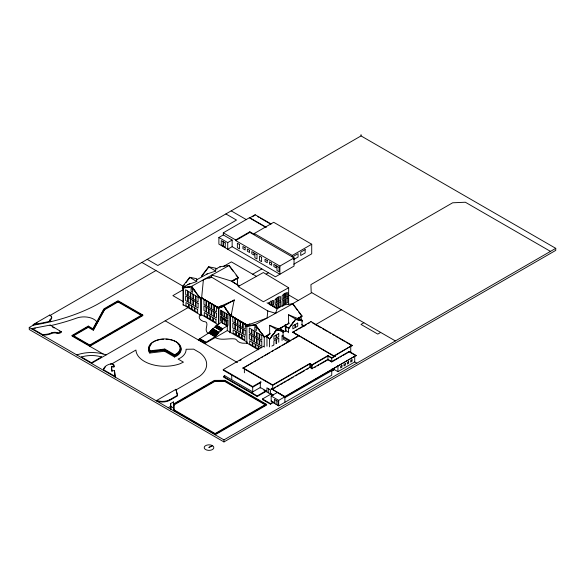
<?xml version="1.0" encoding="UTF-8"?>
<svg xmlns="http://www.w3.org/2000/svg" width="585" height="585" viewBox="0 0 585 585"><rect width="100%" height="100%" fill="white"/><g stroke="black" fill="none" stroke-linecap="round" stroke-linejoin="round"><path stroke-width="0.88" d="M201.657 297.575L203.397 279.762L211.192 276.924L211.887 275.06L231.411 281.071L238.614 285.743M208.918 278.277L211.375 277.378L211.192 276.924L267.784 310.935L267.089 318.043L247.565 325.158M177.372 394.985L176.026 389.91L199.441 376.396A33.382 19.276 0 0 0 199.843 352.748L193.642 349.15L186.081 349.267A21.301 12.3 0 0 1 180.246 358.049L178.089 359.066L183.419 362.144L179.88 363.797A28.862 16.665 0 0 1 135.932 350.035L111.567 364.024M231.375 314.438L234.139 300.2L218.965 306.986M212.084 275.118L212.662 275.104M275.572 313.333L277.093 308.865M280.493 329.647L280.69 329.194M283.44 331.417L276.325 329.852L283.44 331.417L283.637 330.964L279.206 328.302M302.028 325.238L302.028 320.704L295.264 319.351L302.372 320.909L302.569 320.463L298.226 317.852M32.131 328.521L50.193 325.092L61.074 331.673A2.983 1.718 0 0 1 57.008 332.594A5.265 3.042 0 0 0 51.538 332.916A13.331 7.7 0 0 1 42.42 334.459L32.131 328.521L32.131 329.136M61.191 331.439L61.074 332.28A2.983 1.718 0 0 1 57.008 333.209A5.265 3.042 0 0 0 51.538 333.523A13.331 7.7 0 0 1 42.42 335.073L42.42 334.459M92.949 329.399L96.993 321.45M98.287 319.71L100.876 315.008M101.739 313.436L103.896 309.516M93.293 330.203L104.561 309.743L118.046 301.962L141.738 315.637L141.738 315.03L89.754 345.04L73.132 335.446L73.132 336.061L88.284 327.315L93.293 330.203L104.561 309.136L118.046 301.348L142.023 315.191M200.085 314.767C197.079 318.401 201.986 321.633 205.357 321.816A4.227 2.442 0 0 1 206.585 322.554C208.165 325.808 203.712 330.569 208.245 333.406M183.259 302.248L183.259 286.84L182.71 286.401L189.679 277.29L196.64 278.679L196.787 279.337M182.915 286.635L184.472 284.588M186.037 282.548L189.679 277.78M217.02 269.049L215.572 268.179L208.611 266.782L201.649 275.901L202.198 276.339M201.847 276.135L208.611 267.279M268.53 334.613L266.965 336.653L266.965 346.21M271.126 336.667L273.21 333.94M274.767 331.892L275.806 330.532M276.676 330.064L269.912 338.912L276.676 329.567L283.637 330.964M290.584 325.479L291.623 324.119M292.661 322.759L293.699 321.392M295.608 319.556L288.844 328.412L295.608 319.066L302.569 320.463M189.869 283.557L182.315 287.63L182.498 288.083L191.5 286.847L200.509 298.906L202.256 297.802M232.26 281.29L238.38 277.765L229.188 265.458L220.004 266.723L215.587 269.173L215.689 271.038L206.564 274.175M249.919 323.732L246.007 325.904L246.19 326.357L255.192 325.121L264.193 337.179L270.175 333.728L269.882 333.333M277.758 329.099L278.241 329.253M297.692 318.598L302.065 316.039L292.88 303.732L283.696 304.997L277.019 308.697M221.145 305.845L217.686 307.695L217.898 308.149L223.887 306.394L229.883 315.352L231.806 314.203L231.316 313.984M155.939 270.541L97.498 304.28A153.372 88.547 0 0 1 33.213 325.18L33.213 324.565L49.666 315.074A4.775 2.757 0 0 1 50.442 319.213A2.135 1.236 0 0 0 50.822 321.077L50.822 321.692A2.135 1.236 0 0 1 50.047 321.15M49.666 315.074L49.666 315.681L361.033 135.917L555.75 248.34L555.75 250.38L223.967 441.931L29.25 329.509L29.25 327.468L37.133 322.92M293.824 264.164L311.717 253.831L311.717 244.237L273.7 222.285L254.248 233.517L254.248 234.329L249.832 231.777L235.682 239.945L235.682 240.559L279.893 266.08L279.893 274.248L232.15 246.687L232.15 240.047L223.309 234.943L223.309 232.801L249.568 217.642L266.365 227.338M271.169 223.989L255.133 214.732L249.568 217.949L265.597 227.207M252.347 216.75L254.438 215.543M235.682 240.559L249.832 232.391L294.036 257.912L294.036 266.08L275.469 276.8L218.885 244.135L218.885 237.495L223.309 234.943M218.885 237.495L227.726 242.599L232.15 240.047M103.165 354.005L72.072 336.061L72.072 335.446L88.284 326.086L92.949 328.785L103.896 308.902L118.046 300.734L142.798 315.03L142.798 315.637L89.754 346.269L89.754 345.04M72.84 335.614L88.284 326.701L93.293 329.596M232.15 246.687L227.726 249.239L227.726 242.599M183.032 289.787L172.889 295.637L183.259 301.626M223.572 266.38L231.367 261.883L256.398 276.332M142.798 315.03L89.754 345.655L72.072 335.446M81.432 357.596L81.432 356.982L91.457 362.773L101.541 356.945L101.541 357.559M188.034 307.622L91.457 363.38L91.457 362.773M252.713 274.204L261.846 268.932M254.248 233.517L292.266 255.462L311.717 244.237M266.19 274.08L268.471 272.764M279.893 266.08L294.036 257.912M293.663 259.586L298.079 257.034L298.079 253.663L293.663 256.215L293.663 257.905M216.552 325.055L222.746 328.938L216.552 325.362L221.225 322.364L227.287 326.006L227.287 330.583L246.987 342.006M216.026 325.669L222.212 329.545L216.026 325.977L216.552 325.362M215.492 326.284L221.686 330.159L215.492 326.591L216.026 325.977M214.966 326.891L221.152 330.774L214.966 327.198L215.492 326.591M212.662 328.529L218.856 332.404L212.662 328.836L214.966 327.198M212.136 329.143L218.322 333.019L212.136 329.443L212.662 328.836M211.602 329.75L217.795 333.633L211.602 330.057L212.136 329.443M211.075 330.364L217.262 334.247L211.075 330.671L211.602 330.057M210.541 330.978L216.735 334.854L210.541 331.286L211.075 330.671M210.015 331.593L216.201 335.468L210.015 331.892L210.541 331.286M209.481 332.2L215.668 336.082L209.481 332.507L210.015 331.892M208.955 332.814L215.141 336.697L205.766 342.408L199.58 338.839L209.481 332.507M199.054 339.146L205.24 343.022L199.054 339.454L199.58 338.839M200.004 339.19L198.512 340.053L199.054 339.454M222.746 328.631L227.287 326.006M222.212 329.238L222.746 328.938M221.686 329.852L222.212 329.545M221.152 330.466L221.686 330.159M218.856 332.097L221.152 330.774M218.322 332.711L218.856 332.404M217.795 333.326L218.322 333.019M217.262 333.94L217.795 333.633M216.735 334.547L217.262 334.247M216.201 335.161L216.735 334.854M215.668 335.775L216.201 335.468M215.141 336.39L215.668 336.082M205.24 342.715L205.766 342.408M198.52 339.753L204.706 343.329L205.24 343.022M204.699 343.629L227.638 330.379M291.184 304.558L311.783 292.661M156.714 400.447L176.026 389.296L177.599 395.833L169.555 400.476A10.815 6.245 0 0 1 156.714 401.061L156.714 400.447A10.815 6.245 0 0 0 169.555 399.862L177.599 395.219M260.961 382.407L252.698 387.182L223.258 370.181L223.258 369.574L263.762 346.188M239.616 360.74L241.174 359.841M292.749 332.104L310.964 321.589L352.163 345.377L333.947 356.302L292.749 332.104L333.947 355.892L352.163 345.377M292.749 332.514L294.262 331.636M295.783 330.759L297.304 329.881M298.818 329.004L303.374 326.379M304.887 325.501L306.408 324.624M307.922 323.754L309.443 322.876M170.623 403.548L170.864 409.229L170.623 403.548L173.416 401.939L173.511 410.143L215.126 434.172L266.65 404.425L266.65 405.039L215.126 434.787L215.126 434.172M173.416 404.081L214.432 380.396L224.94 380.345L266.65 404.425M168.209 407.694L170.623 406.304M265.868 404.586L224.633 380.776L214.739 380.828L173.511 404.637L173.511 404.023M174.045 404.937L214.739 381.442L224.633 381.391L265.59 405.039L265.59 404.425L215.126 433.558L174.257 409.968L174.257 410.575L174.169 404.257L174.169 404.871M223.433 376.411L224.669 375.694L252.698 391.877L260.303 387.489L266.043 390.802L266.043 391.416L257.203 396.52L223.433 377.025L223.433 376.411L257.203 395.906L266.043 390.802M315.403 324.748L341.377 309.75M334.657 355.278L335.366 356.097L331.739 358.188L327.936 355.994L312.024 365.179L309.809 363.907L272.676 385.339L242.972 368.192L298.935 335.476M242.972 368.192L248.493 365.003M250.066 364.097L252.435 362.729M254.007 361.822L255.586 360.908M257.159 360.002L259.528 358.634M261.1 357.727L262.68 356.813M264.252 355.907L269.773 352.718M272.135 351.351L273.714 350.444M275.286 349.537L280.807 346.349M282.387 345.435L291.052 340.433M292.632 339.519L298.145 336.338M223.258 369.574L252.698 386.568L260.961 381.793M363.87 322.737L360.982 324.404L377.778 334.101L380.674 332.434M335.366 355.687L331.739 357.779L327.936 355.585L312.024 364.769L309.809 363.497L272.676 384.937L242.972 367.782M271.264 388.711L271.974 388.301L272.676 388.711L309.809 367.27L312.024 368.55L327.936 359.358L331.739 361.559L349.245 351.453L356.141 355.431L284.88 396.981L271.264 388.711L284.88 396.572L356.141 355.431M271.264 389.12L271.974 388.301M273.466 388.667L275.842 387.299M277.422 386.385L279.001 385.471M280.581 384.557L282.95 383.19M284.529 382.276L286.109 381.369M287.688 380.455L290.058 379.087M291.637 378.173L293.217 377.259M295.593 375.892L297.173 374.978M298.752 374.071L304.28 370.875M306.65 369.508L308.229 368.594M314.299 367.643L315.812 366.773M317.326 365.896L318.84 365.018M320.361 364.148L327.936 359.768L331.739 361.961L338.613 357.998M271.177 400.908L273.115 402.034L273.115 402.641L270.46 404.176L262.504 399.584L262.504 398.97L271.345 393.866L273.605 395.167M271.177 396.008L277.363 392.44L284.88 396.776L278.694 400.352L271.177 396.008L271.177 401.522M340.068 357.157L341.662 356.236M343.124 355.387L349.245 351.856L356.141 355.841M262.504 398.97L270.46 403.562L273.115 402.034M284.88 397.698L331.739 370.641M331.293 371.409L334.393 369.625L337.925 371.665L354.722 361.961L356.835 363.183M272.464 402.268L278.694 405.866L331.739 375.234L331.739 369.113M212.245 445.543L208.845 447.503L212.589 445.741M29.25 327.468L223.967 439.891L555.75 248.34M182.498 288.083L185.394 286.474M182.315 287.63L191.5 286.365L229.188 265.458M202.615 280.683L203.178 280.369M216.618 306.913L218.892 308.28L201.116 297.663L218.892 307.929L218.892 324.031M232.808 280.434L235.96 278.679M231.704 281.465L238.38 277.765M200.509 298.906L201.767 298.204M217.898 308.149L219.039 307.513M218.534 324.229L218.534 307.864L219.887 307.118M218.892 307.929L201.116 297.663M217.686 307.695L223.887 305.882L234.526 299.981M223.887 306.394L224.252 306.196L218.534 307.864M248.215 325.552L229.964 315.001L247.85 325.75M229.883 315.352L231.024 314.715M288.654 287.747L263.404 301.75L238.11 286.548L263.36 272.544L288.654 287.747L288.654 304.719M272.478 306.335L273.546 305.736M246.19 326.357L247.455 325.655M282.394 306.277L283.879 305.45L283.696 304.997M246.007 325.904L255.192 324.638L292.88 303.732M255.192 325.121L255.55 324.924L259.36 330.02M269.049 333.933L269.7 333.574M284.749 325.223L286.299 324.361M302.065 316.039L297.655 318.489L288.529 314.81L288.632 323.49M264.193 337.179L269.268 334.364M278.833 329.062L288.924 323.461M282.811 332.426L285.904 330.708L287.842 331.878M282.065 340.433L282.065 335.841L283.089 335.271M271.908 346.064L273.473 345.201M150.243 350.803L164.802 349.048L174.586 354.693L176.034 354.013A15.495 8.95 0 0 0 168.4 339.154A15.495 8.95 0 0 0 149.935 350.4L150.243 351.519L164.802 349.757L174.586 355.409L176.034 354.729A15.495 8.95 0 0 0 178.001 343.892M159.361 339.724A16.256 9.382 0 0 0 149.204 351.241L149.804 352.009L164.56 350.232L174.527 355.987L176.582 355.029A16.256 9.382 0 0 0 172.538 340.324M148.714 348.207A16.256 9.382 0 0 0 149.204 352.258L149.804 353.033L164.56 351.256L174.527 357.011L176.582 356.046A16.256 9.382 0 0 0 180.37 346.92M187.631 284.676L196.757 281.539L196.655 279.674M232.596 300.573L234.227 300.098M76.752 354.89L80.511 353.845A27.722 16.007 0 0 1 102.419 353.801L106.236 354.854M50.946 325.538L53.206 325.026A159.625 92.159 0 0 0 76.196 318.247A13.96 8.058 0 0 1 96.993 322.064M247.301 342.986C243.448 343.673 238.57 343.3 236.289 339.673A4.227 2.442 0 0 0 235.009 338.964C228.479 338.042 221.466 340.85 215.141 337.596M207.339 273.868L196.472 279.901M247.711 325.999L255.55 324.924M111.45 366.437L113.943 366.334L113.943 366.941L111.45 367.044L111.45 366.437L111.984 371.365L111.45 367.044M111.984 370.751L114.477 370.649L115.208 377.098L114.477 370.649M267.784 310.935L275.798 313.348M269.692 333.991L269.597 325.318L278.716 328.989L289.107 323.227L288.814 322.832M550.478 251.382L465.36 202.242L452.644 202.79L310.92 284.61L311.213 292.332L395.38 340.923M257.429 216.465L258.95 217.342M260.479 218.227L270.409 223.953M231.192 210.878L246.446 219.682M225.89 213.942L236.501 220.07L157.811 265.495L147.201 259.367M223.309 232.801L235.682 239.945M288.12 294.65L298.233 300.485M312.514 322.898L321.063 327.834M322.62 328.726L327.286 331.424M328.843 332.317L330.393 333.216M332.726 334.561L334.284 335.461M335.834 336.36L337.391 337.26M338.949 338.152L344.389 341.296M345.94 342.196L352.163 345.786M301.714 324.682L304.536 326.32M334.657 355.687L335.366 356.097M294.16 333.128L298.079 335.388M282.065 335.841L290.482 340.697M289.59 341.216L283.301 337.582L283.301 339.117L288.017 341.837M141.899 262.431L183.054 286.197M208.955 333.121L215.141 336.697M199.58 338.532L205.766 342.101M165.189 320.814L237.517 362.576M263.886 390.173L272.764 395.292M52.548 327.066L54.12 327.973M59.619 331.147L61.191 332.053M170.864 406.473L173.511 408.001L173.511 410.758M113.943 366.334L113.753 364.813A2.325 1.345 0 0 0 110.799 363.855A11.378 6.567 0 0 0 103.501 369.727L115.208 376.484M300.727 319.922L302.372 320.909M208.611 266.782L215.689 271.038M288.529 314.81L295.608 319.066M231.229 280.961L239.506 285.941M277.502 308.77L267.009 302.811M269.334 304.207L271.659 305.604M273.217 306.54L276.317 308.405M285.751 326.445L288.646 328.185M288.844 328.412L285.904 326.642L285.904 331.176M189.679 277.29L196.757 281.539M269.597 325.318L276.676 329.567M182.71 286.401L184.187 287.286M269.714 338.686L266.767 336.916L269.912 338.912M205.262 300.083L201.474 297.809L201.474 315.315M206.776 300.997L208.289 301.904M209.803 302.818L215.105 306.006M230.329 315.147L232.596 316.514M234.87 317.882L236.384 318.788M237.898 319.702L239.411 320.609M240.932 321.523L243.199 322.883M244.713 323.798L246.234 324.704M229.964 315.352L247.382 325.816L246.841 326.116L246.841 343.622M222.519 319.037L225.978 321.121M261.356 347.826L258.694 346.225L258.694 349.391M218.132 324.668L201.474 314.657L200.575 315.154L183.156 304.69M246.841 342.964L258.256 349.823M150.243 351.519L149.935 351.117A15.495 8.95 0 0 1 151.171 344.302M293.414 304.924L297.648 310.598M298.708 312.017L301.882 316.273M229.188 265.941L233.43 271.615M236.077 275.162L238.197 277.999M262.087 333.669L264.259 336.587L264.259 347.088M255.192 324.638L264.376 336.945M195.127 291.023L191.865 286.643L183.156 287.842L183.156 305.297M199.485 296.851L200.575 298.313L200.575 315.812M191.5 286.365L200.692 298.672M225.203 307.622L226.629 309.757M227.587 311.176L229.013 313.311M223.887 305.882L230.088 315.147M220.004 266.723L220.187 267.177M113.753 364.813L113.943 366.941M361.033 134.616L361.033 135.917M354.722 356.711L354.722 361.961M350.744 345.786L350.744 352.755M349.245 351.453L349.245 351.856M337.925 365.537L337.925 371.665M334.393 367.987L334.393 369.625M333.947 355.892L333.947 356.302M333.947 360.28L333.947 360.689M333.062 368.755L333.062 370.385M331.739 357.369L331.739 361.961M327.936 355.585L327.936 359.768M312.024 364.769L312.024 368.959M311.637 368.257L311.637 364.689L310.752 364.177L310.752 367.746M310.964 321.589L310.964 321.999M309.809 363.497L309.809 367.68M301.231 316.083L301.231 320.456M292.266 255.462L292.266 256.895M288.5 328.207L288.5 332.741M285.363 325.311L285.363 331.008M284.88 396.162L284.88 402.29M283.089 331.205L283.089 335.739M281.034 327.71L281.034 329.34M278.76 342.269L278.76 338.101L276.595 339.3L276.595 343.468M278.694 400.352L278.694 405.866M277.941 405.427L277.941 401.347L274.402 399.306L274.402 403.387M276.617 308.726L276.617 304.032L275.016 304.924L275.016 307.271M276.171 400.323L276.171 404.41M276.054 343.768L276.054 339.6L273.897 340.799L273.897 344.967M272.676 384.528L272.676 389.12M271.396 305.502C272.902 299.695 269.275 299.557 270.058 304.697M271.345 393.866L271.345 394.473M270.46 393.968L270.46 389.881L266.928 387.84L266.928 391.921M270.46 403.562L270.46 404.176M269.568 338.708L269.568 346.868M269.517 304.734L269.254 302.255A6.727 3.963 -59 0 0 268.332 303.22M268.69 388.864L268.69 392.945M260.303 381.976L260.303 388.096M257.203 395.906L257.203 396.52M255.133 214.732L255.133 215.141M252.698 386.568L252.698 392.491M249.832 231.777L249.832 232.391M245.276 324.558L245.276 329.253L243.192 328.01L243.192 323.308M244.384 368.959L244.384 372.784M242.673 323L242.673 327.695L240.596 326.445L240.596 321.75M240.077 321.436L240.077 326.13L238 324.88L238 320.185M237.539 277.809L237.539 284.807M237.473 319.871L237.473 324.573L235.397 323.322L235.397 318.628M234.877 318.313L234.877 323.008L232.801 321.757L232.801 317.063M231.748 374.948L231.748 379.577M230.329 314.803L230.329 332.653M229.964 314.737L229.964 332.85M225.978 325.209L225.978 319.49L222.519 317.406L222.519 323.125M224.94 380.345L224.94 380.952M224.669 375.694L224.669 376.309M224.633 380.776L224.633 381.391M224.252 320.083L224.252 324.163M223.967 439.891L223.967 441.931M216.421 307.22L216.421 311.915L214.344 310.664L214.344 305.97M214.739 380.828L214.739 381.442M213.825 305.655L213.825 310.357L211.741 309.107L211.741 304.412M211.222 304.098L211.222 308.792L209.145 307.542L209.145 302.847M208.626 302.533L208.626 307.227L206.542 305.984L206.542 301.282M206.022 300.975L206.022 305.67L203.946 304.419L203.946 299.725M176.026 389.296L176.026 389.91M174.586 354.693L174.586 355.409M174.527 355.987L174.527 357.011M173.416 401.939L173.416 404.696M169.555 399.862L169.555 400.476M164.802 349.048L164.802 349.757M164.56 350.232L164.56 351.256M149.804 352.009L149.804 353.033M118.046 301.348L118.046 301.962M110.799 363.855L110.799 364.47M104.561 309.136L104.561 309.743M103.501 369.727L103.501 370.334A11.378 6.567 0 0 1 105.622 366.773M88.284 326.086L88.284 327.315M57.008 332.594L57.008 333.209M51.538 332.916L51.538 333.523M50.442 319.213L50.442 319.827A2.135 1.236 0 0 0 49.886 320.807M50.193 325.092L50.193 325.706M35.005 328.024L35.005 328.638M51.049 316.543A4.775 2.757 0 0 1 50.442 319.827M81.432 356.982A21.47 12.395 0 0 1 101.541 356.945M160.166 339.571A16.256 9.382 0 0 1 163.515 339.212M166.06 339.212A16.256 9.382 0 0 1 171.785 340.097M112.444 364.521A2.325 1.345 0 0 1 113.753 365.428M148.985 347.402A16.256 9.382 0 0 1 150.031 345.662M50.822 321.077A153.372 88.547 0 0 1 33.213 324.565M222.519 318.532A5.316 3.005 61 0 1 225.978 320.609M275.433 299.279L275.016 299.82L275.016 303.498L276.617 302.606L276.617 298.087L275.433 299.279M283.718 294.153L283.454 294.379A6.727 3.963 -59 0 0 282.116 295.886L282.116 299.557L283.718 298.664L283.718 294.153M277.334 297.546L277.158 302.306L278.497 301.56L278.497 296.924L277.334 297.546M284.434 293.604L284.259 298.365L285.597 297.626L285.597 292.99L284.434 293.604M305.151 249.583L300.734 252.135L300.734 255.506L305.151 252.954L305.151 249.583M341.947 365.596L340.624 366.364L340.624 367.892L341.947 367.131L341.947 365.596M345.311 363.658L343.98 364.426L343.98 365.954L345.311 365.186L345.311 363.658M348.667 361.72L347.344 362.481L347.344 364.016L348.667 363.248L348.667 361.72M352.031 359.775L350.7 360.543L350.7 362.078L352.031 361.311L352.031 359.775M273.546 304.31L271.937 305.202L272.208 300.617A6.727 3.963 -59 0 1 273.546 300.631L273.546 304.31M280.646 300.368L279.038 301.26L279.038 296.749L280.646 296.697L280.646 300.368M287.747 296.434L286.138 297.326L286.409 292.741A6.727 3.963 -59 0 1 287.747 292.756L287.747 296.434M278.497 302.993L277.158 303.732L277.158 308.427L278.497 307.688L278.497 302.993M280.646 301.801L279.038 302.694L279.038 307.388L280.646 306.496L280.646 301.801M283.718 300.098L282.116 300.99L282.116 305.684L283.718 304.792L283.718 300.098M285.597 299.052L284.259 299.798L284.259 304.492L285.597 303.747L285.597 299.052M287.747 297.86L286.138 298.752L286.138 303.447L287.747 302.555L287.747 297.86M276.054 335.11L273.897 336.309L273.897 339.373L276.054 338.167L276.054 335.11M278.76 333.604L276.595 334.81L276.595 337.867L278.76 336.667L278.76 333.604M294.994 324.602L292.829 325.808L292.829 328.865L294.994 327.666L294.994 324.602M297.699 323.103L295.535 324.302L295.535 327.366L297.699 326.167L297.699 323.103M212.428 445.631L211.953 445.39A4.826 2.786 0 0 0 204.311 446.998A4.826 2.786 0 0 0 210.059 450.318A4.826 2.786 0 0 0 212.845 445.909L212.428 445.631M239.484 244.486L237.364 243.265L237.364 247.652L239.484 248.881L239.484 244.486M245.144 247.755L242.936 246.482L242.936 248.676L245.144 249.949L245.144 247.755M249.568 250.307L247.353 249.034L247.353 251.228L249.568 252.501L249.568 250.307M253.985 252.859L251.777 251.587L251.777 253.78L253.985 255.053L253.985 252.859M256.99 254.599L254.87 253.371L254.87 257.758L256.99 258.987L256.99 254.599M261.59 257.254L259.469 256.025L259.469 260.413L261.59 261.641L261.59 257.254M267.25 260.515L265.034 259.243L265.034 261.436L267.25 262.709L267.25 260.515M271.667 263.067L269.458 261.795L269.458 263.989L271.667 265.261L271.667 263.067M276.091 265.619L273.875 264.347L273.875 266.541L276.091 267.813L276.091 265.619M279.096 267.36L276.976 266.131L276.976 270.519L279.096 271.747L279.096 267.36M223.177 241.693L221.262 240.596L221.262 244.983L223.177 246.088L223.177 241.693M225.24 242.892L223.331 241.788L223.331 246.175L225.24 247.28L225.24 242.892M192.64 289.326L191.083 288.39L191.083 291.403L192.64 292.339L192.64 289.326M256.332 327.6L254.775 326.664L254.775 329.677L256.332 330.613L256.332 327.6M221.649 310.759L220.523 310.087L220.523 314.781L221.649 315.454L221.649 310.759M223.989 312.163L222.3 311.154L222.3 315.849L223.989 316.865L223.989 312.163M226.198 313.494L224.508 312.478L224.508 317.172L226.198 318.189L226.198 313.494M227.974 314.562L226.848 313.882L226.848 318.584L227.974 319.256L227.974 314.562M187.705 291.008L185.628 289.758L185.628 294.452L187.705 295.703L187.705 291.008M190.3 292.566L188.224 291.315L188.224 296.017L190.3 297.26L190.3 292.566M192.904 294.131L190.827 292.88L190.827 297.575L192.904 298.825L192.904 294.131M195.5 295.688L193.423 294.438L193.423 299.14L195.5 300.39L195.5 295.688M198.103 297.253L196.019 296.003L196.019 300.697L198.103 301.948L198.103 297.253M251.396 329.282L249.312 328.031L249.312 332.726L251.396 333.976L251.396 329.282M253.992 330.839L251.916 329.596L251.916 334.291L253.992 335.541L253.992 330.839M256.596 332.404L254.512 331.154L254.512 335.848L256.596 337.099L256.596 332.404M259.192 333.962L257.115 332.719L257.115 337.413L259.192 338.664L259.192 333.962M261.787 335.527L259.711 334.276L259.711 338.971L261.787 340.221L261.787 335.527M206.022 307.096L203.946 305.853L203.946 310.547L206.022 311.798L206.022 307.096M208.626 308.661L206.542 307.41L206.542 312.105L208.626 313.355L208.626 308.661M211.222 310.226L209.145 308.975L209.145 313.67L211.222 314.92L211.222 310.226M213.825 311.783L211.741 310.533L211.741 315.227L213.825 316.478L213.825 311.783M216.421 313.348L214.344 312.097L214.344 316.792L216.421 318.043L216.421 313.348M234.877 324.441L232.801 323.191L232.801 327.885L234.877 329.136L234.877 324.441M237.473 325.999L235.397 324.748L235.397 329.443L237.473 330.693L237.473 325.999M240.077 327.563L238 326.313L238 331.008L240.077 332.258L240.077 327.563M242.673 329.121L240.596 327.871L240.596 332.572L242.673 333.816L242.673 329.121M245.276 330.686L243.192 329.435L243.192 334.13L245.276 335.38L245.276 330.686M221.649 316.887L220.523 316.207L220.523 320.909L221.649 321.582L221.649 316.887M227.974 320.69L226.848 320.01L226.848 324.704L227.974 325.384L227.974 320.69M187.705 297.129L185.628 295.878L185.628 300.58L187.705 301.823L187.705 297.129M190.3 298.694L188.224 297.443L188.224 302.138L190.3 303.388L190.3 298.694M192.904 300.251L190.827 299.008L190.827 303.703L192.904 304.953L192.904 300.251M195.5 301.816L193.423 300.566L193.423 305.26L195.5 306.511L195.5 301.816M198.103 303.381L196.019 302.131L196.019 306.825L198.103 308.076L198.103 303.381M251.396 335.402L249.312 334.159L249.312 338.854L251.396 340.104L251.396 335.402M253.992 336.967L251.916 335.717L251.916 340.411L253.992 341.662L253.992 336.967M256.596 338.532L254.512 337.282L254.512 341.976L256.596 343.227L256.596 338.532M259.192 340.09L257.115 338.839L257.115 343.534L259.192 344.784L259.192 340.09M261.787 341.655L259.711 340.404L259.711 345.099L261.787 346.349L261.787 341.655M206.958 314.086L204.289 312.492L204.289 315.651L206.958 317.253L206.958 314.086M209.883 315.849L207.478 314.401L207.478 317.567L209.883 319.008L209.883 315.849M212.801 317.604L210.403 316.156L210.403 319.322L212.801 320.77L212.801 317.604M215.989 319.52L213.32 317.918L213.32 321.077L215.989 322.679L215.989 319.52M235.806 331.432L233.144 329.83L233.144 332.997L235.806 334.591L235.806 331.432M238.731 333.187L236.325 331.739L236.325 334.905L238.731 336.353L238.731 333.187M241.656 334.942L239.25 333.501L239.25 336.66L241.656 338.108L241.656 334.942M244.837 336.858L242.175 335.256L242.175 338.423L244.837 340.024L244.837 336.858M188.633 304.12L185.971 302.518L185.971 305.684L188.633 307.286L188.633 304.12M191.558 305.882L189.152 304.434L189.152 307.6L191.558 309.041L191.558 305.882M194.483 307.637L192.077 306.189L192.077 309.355L194.483 310.803L194.483 307.637M197.664 309.545L195.002 307.951L195.002 311.11L197.664 312.712L197.664 309.545M252.325 342.4L249.663 340.799L249.663 343.958L252.325 345.559L252.325 342.4M255.25 344.155L252.844 342.708L252.844 345.874L255.25 347.322L255.25 344.155M258.175 345.911L255.769 344.463L255.769 347.629L258.175 349.077L258.175 345.911"/></g></svg>
